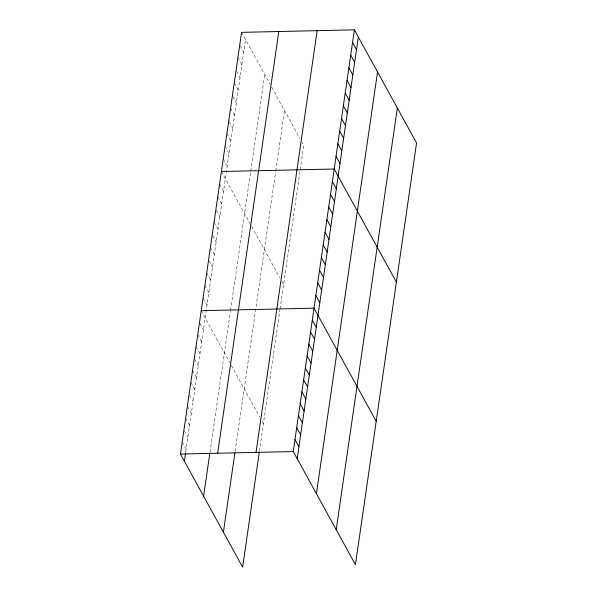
<?xml version="1.0" encoding="UTF-8"?>
<svg xmlns="http://www.w3.org/2000/svg" width="597" height="597" viewBox="0 0 597 597"><rect width="100%" height="100%" fill="white"/><g stroke="black" fill="none" stroke-linecap="round" stroke-linejoin="round"><path stroke-width="0.45" stroke-dasharray="2.98 2.24" d="M185.727 452.048L245.524 39.529M210.002 452.071L230.42 311.238M230.546 310.336L250.591 172.078M250.725 171.167L264.74 74.476M235.128 451.317L275.627 171.936M275.762 171.033L284.538 110.49M259.404 451.339L279.911 309.91M280.038 309.007L303.754 145.444L302.045 142.332M241.576 32.35L270.105 84.229M271.754 87.229L299.91 138.452M240.181 45.797L243.695 52.178M237.912 57.648L241.86 64.827M236.516 71.095L240.024 77.483M234.24 82.953L238.188 90.132M232.845 96.401L236.36 102.781M230.576 108.251L234.524 115.437M229.181 121.706L232.688 128.086M226.905 133.556L230.852 140.735M225.076 146.205L229.024 153.392M223.241 158.862L227.188 166.041M221.405 171.511L249.927 223.397M251.576 226.397L279.739 277.612M281.874 281.5L283.575 284.605M219.569 184.16L223.517 191.346M217.733 196.816L221.681 203.995M216.338 210.263L219.853 216.644M214.069 222.114L218.017 229.3M212.674 235.569L216.181 241.949M210.398 247.419L214.345 254.598M209.002 260.867L212.517 267.255M206.734 272.725L210.681 279.903M204.898 285.373L208.846 292.552M203.062 298.022L207.01 305.201M201.234 310.679L229.755 362.558M231.405 365.558L259.561 416.781M262.12 421.437L263.404 423.766M199.935 323.425L203.443 329.805M197.764 334.574L201.711 341.753M196.032 346.521L199.98 353.7M194.741 359.267L198.249 365.648M192.57 370.416L196.517 377.595M190.839 382.364L194.786 389.55M189.547 395.11L193.055 401.497M187.376 406.266L191.324 413.445M185.645 418.213L189.592 425.392M184.346 430.959L187.854 437.34M182.175 442.108L186.122 449.287"/><path stroke-width="0.9" d="M259.277 452.265L242.621 567.15L180.443 454.056L241.576 32.35L354.379 29.85L416.557 142.944L355.424 564.65L293.246 451.556L354.379 29.85M184.391 461.235L185.592 452.966M203.607 496.189L209.868 452.989M217.666 453.235L278.806 31.522M223.405 532.196L234.86 453.153M256.023 452.384L317.156 30.671M297.194 458.742L358.327 37.029M316.41 493.689L377.543 71.983M336.208 529.703L397.341 107.99M221.405 171.511L334.208 169.011L396.378 282.105M201.234 310.679L314.029 308.179L376.207 421.273M180.443 454.056L293.246 451.556M352.551 42.499L356.499 49.685M350.715 55.155L354.663 62.334M348.879 67.804L352.827 74.983M347.044 80.453L350.991 87.632M345.215 93.11L349.163 100.289M343.379 105.759L347.327 112.937M341.544 118.407L345.491 125.586M339.708 131.064L343.656 138.243M337.872 143.713L341.82 150.892M336.044 156.362L339.992 163.541M332.372 181.667L336.32 188.846M330.537 194.316L334.484 201.495M328.708 206.965L332.656 214.151M326.872 219.621L330.82 226.8M325.037 232.27L328.984 239.449M323.201 244.919L327.149 252.106M321.373 257.576L325.32 264.755M319.537 270.225L323.484 277.404M317.701 282.874L321.649 290.06M315.865 295.53L319.813 302.709M312.298 320.126L316.246 327.305M310.567 332.074L314.515 339.253M308.836 344.021L312.783 351.208M307.104 355.969L311.052 363.155M305.373 367.924L309.321 375.103M303.642 379.871L307.589 387.05M301.91 391.819L305.858 398.997M300.179 403.766L304.127 410.945M298.44 415.713L302.388 422.892M296.709 427.661L300.657 434.84M294.978 439.608L298.925 446.795"/></g></svg>
